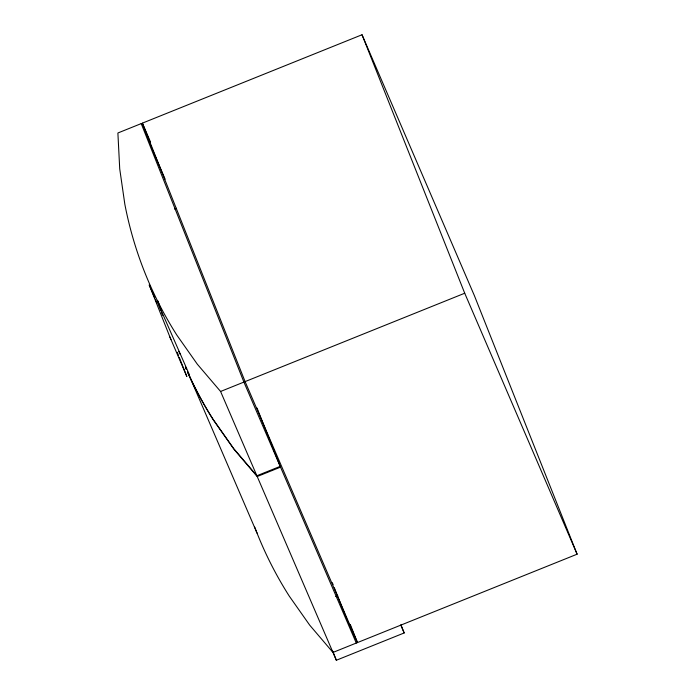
<?xml version="1.0" encoding="UTF-8"?>
<svg xmlns="http://www.w3.org/2000/svg" width="695" height="695" viewBox="0 0 695 695"><rect width="100%" height="100%" fill="white"/><g stroke="black" fill="none" stroke-linecap="round" stroke-linejoin="round"><path stroke-width="1.04" d="M141.207 123.606L117.889 132.988L119.722 168.868L124.822 204.165A443.123 407.591 -23.3 0 0 176.851 335.112L197.337 364.215L220.584 391.467L256.881 475.754L280.207 466.371L243.91 382.085L141.207 123.606L165.123 179.136M350.289 624.475L357.473 642.58L245.092 381.607L142.388 123.137L362.026 34.75L474.416 295.714L577.111 554.193L332.974 652.431L309.727 625.179L289.242 596.075A443.123 407.591 -23.3 0 1 254.709 527.097M174.584 209.065L176.53 208.283M220.584 391.467L243.91 382.085M245.092 381.607L464.72 293.229L577.111 554.193M187.528 371.99A443.01 407.487 -23.3 0 0 213.478 420.154L233.972 449.265L257.211 476.518L280.537 467.136L356.292 643.049L334.321 587.735M335.746 596.501L337.761 595.693M257.211 476.518L336.345 660.25L404.177 632.954L400.98 624.909M256.881 475.754L233.642 448.501L213.148 419.389A443.01 407.487 -23.3 0 1 187.641 372.199M189.57 375.091L161.353 310.908L157.921 300.935M178.823 351.34L180.127 354.215M400.815 625.135L404.177 632.954M142.388 123.137L150.537 142.058M188.979 375.065L257.037 533.091M154.837 297.964L149.199 284.898L170.214 337.761L186.842 376.499L179.249 357.343M155.558 299.788L156.844 302.768M170.935 339.577L169.884 336.997M362.026 34.75L464.72 293.229M332.323 582.705L333.122 584.721M257.028 408.035L280.537 467.136M332.827 651.389L336.345 660.25M332.193 650.468L332.974 652.431M157.122 301.361L160.693 310.344M161.483 312.333L162.673 315.33M177.26 352.348L178.45 355.345M186.329 369.262A443.01 407.487 -23.3 0 1 185.469 367.299M186.225 369.045A443.01 407.487 -23.3 0 1 185.374 367.082"/></g></svg>
